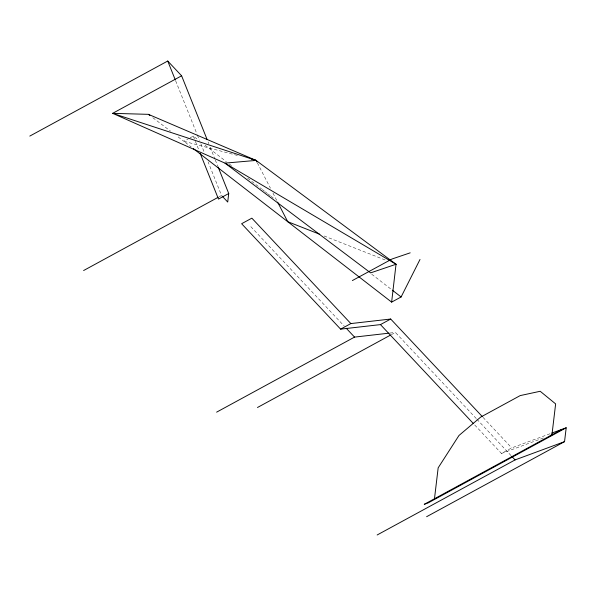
<?xml version="1.0" encoding="UTF-8"?>
<svg xmlns="http://www.w3.org/2000/svg" width="596" height="596" viewBox="0 0 596 596"><rect width="100%" height="100%" fill="white"/><g stroke="black" fill="none" stroke-linecap="round" stroke-linejoin="round"><path stroke-width="0.45" stroke-dasharray="2.98 2.23" d="M189.334 138.242L183.806 141.252L176.431 135.642M190.124 137.81L193.283 136.097L198.423 140.075M219.097 196.799L221.541 195.466L208.086 161.851M391.319 334.661L395.394 332.441L476.256 418.548M474.721 424.985L501.474 453.467L511.703 447.901L551.732 433.113M501.474 453.467L544.111 437.717M389.948 333.06L395.394 332.441M237.35 155.444L183.806 141.252L191.13 146.914M324.112 235.986L386.499 260.512M152.837 117.71L170.538 131.157M205.031 145.193L226.331 161.672M229.266 163.945L231.471 165.651M247.623 178.159L261.577 188.962M262.315 189.528L264.512 191.234M265.25 191.8L267.455 193.506M268.185 194.072L270.39 195.779M271.128 196.352L273.326 198.051M371.733 274.227L391.557 289.574M483.043 417.379L511.703 447.901M476.889 419.226L511.271 455.836M250.841 226.666L344.361 326.258M257.353 162.864L270.428 188.187M272.961 193.089L276.753 200.442M208.093 141.967L208.779 143.688M210.157 147.123L214.97 159.154M215.312 160.011L217.719 166.023M175.664 80.847L197.053 134.279M197.395 135.136L199.466 140.306M200.845 143.755L204.294 152.375M193.283 136.097L195.011 140.41M195.354 141.274L199.153 150.766"/><path stroke-width="0.89" d="M193.32 148.613L391.632 302.12L396.035 264.259L256.086 160.413L148.411 114.343L112.644 113.337L181.609 75.804L207.058 139.389M218.069 166.887L228.73 193.521L227.709 202.037L222.159 196.121M434.477 498.763L438.164 467.838L458.965 435.49L480.629 417.133L520.196 395.595L540.2 391.274L555.636 403.902L551.948 434.827L550.205 435.467M426.617 516.71L564.546 441.643L566.2 427.772L551.732 433.113M391.632 302.12L401.108 296.964L420.001 259.461M29.8 136.089L167.729 61.023L181.609 75.804M83.611 270.532L218.278 197.239M228.73 193.521L218.494 199.094L200.189 153.351M352.385 280.56L391.952 259.022L410.19 252.831M350.85 323.576L251.855 218.158L241.626 223.724L340.614 329.141L350.85 323.576L390.693 319.031L482.41 416.701M216.609 412.164L354.538 337.098L389.039 333.164M340.614 329.141L380.464 324.604L390.693 319.031M257.465 407.508L390.499 335.101M562.177 429.262L424.248 504.328L428.271 502.845L566.2 427.772M377.164 534.977L515.093 459.911L564.546 441.643M251.624 159.229L256.086 160.413L256.928 162.045M319.784 234.288L287.719 221.682L277.594 202.074M148.411 114.343L149.887 115.468M392.295 290.14L401.108 296.964M511.912 456.514L515.093 459.911M380.464 324.604L473.447 423.629M346.269 328.284L354.538 337.098M167.729 61.023L175.321 79.983M396.035 264.259L370.608 272.886L224.975 163.125L112.644 113.337L256.086 160.413L224.975 163.125L396.035 264.259"/></g></svg>
